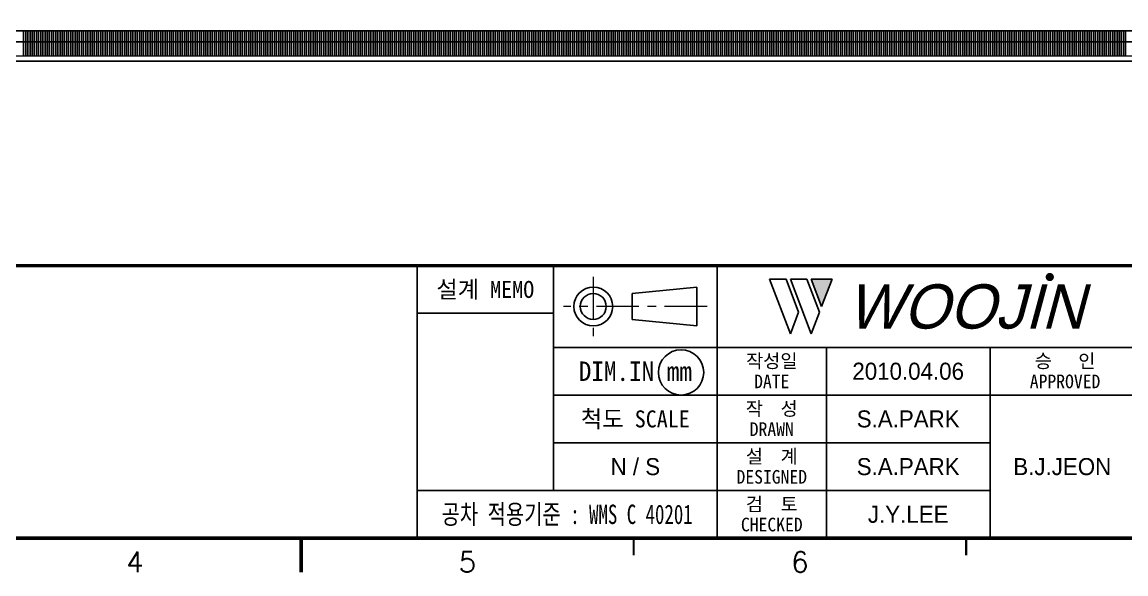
# Model space of a CAD drawing. Extents: x 295 to 953, y 10 to 290.
# Drawn here: x 646.1 to 807.9, y 9.8 to 90.7 of the extents above; entities that cross this region are included whole.
import ezdxf
from ezdxf.enums import TextEntityAlignment as Align

# ---------------------------------------------------------------- set-up
doc = ezdxf.new("R2010")
doc.units = 0
doc.header["$LTSCALE"] = 5
doc.header["$MEASUREMENT"] = 0
doc.linetypes.add('CENTER', pattern=[2, 1.25, -0.25, 0.25, -0.25])
doc.layers.get('0').update_dxf_attribs({"linetype": 'CONTINUOUS', "lineweight": 25})
doc.layers.add('2', color=2, linetype='CENTER', lineweight=13)
for name, color, linetype in [('DV-INT-A3_TOP', 10, 'CONTINUOUS'), ('SHEET', 3, 'CONTINUOUS'), ('문자', 4, 'CONTINUOUS'), ('테두리', 3, 'CONTINUOUS')]:
    doc.layers.add(name, color=color, linetype=linetype)
doc.styles.add('MARK', font='ARLRDBD.TTF')
doc.styles.get("Standard").update_dxf_attribs({"font": 'simplex.shx'})
doc.styles.add('굴림', font='')
doc.styles.add('굴림체', font='')
doc.styles.get('굴림').set_extended_font_data('Gulim')
doc.styles.get('굴림체').set_extended_font_data('GulimChe')

# ---------------------------------------------------------------- blocks, each defined once
blk = doc.blocks.new('B')
at = {"layer": '문자'}
blk.add_hatch(color=256, dxfattribs=at).paths.add_polyline_path([(13.79, 10), (15.31, 6), (16.84, 10)])
at = {"color": 4, "const_width": 0.6}
blk.add_lwpolyline([(48.46, 10.32, 1), (49.06, 10.32, 1)], format="xyb", close=True, dxfattribs=at)
at = {"layer": '문자'}
for p, q in [((10.73, 2), (7.68, 10)), ((7.68, 10), (10.09, 10)), ((11.94, 5.16), (10.09, 10)), ((10.73, 10), (13.15, 10)), ((13.79, 2), (10.73, 10)), ((14.99, 5.16), (13.15, 10)), ((13.79, 10), (16.84, 10)), ((15.31, 6), (13.79, 10)), ((16.84, 10), (15.31, 6)), ((11.94, 5.16), (10.73, 2)), ((14.99, 5.16), (13.79, 2))]:
    blk.add_line(p, q, dxfattribs=at)
at = {"layer": '문자', "style": 'MARK', "oblique": 15}
blk.add_text('WOOJIN', height=6.5, dxfattribs=at).set_placement((36.4, 6), align=Align.MIDDLE_CENTER)
blk = doc.blocks.new('C')
at = {"layer": '2'}
for p, q in [((252.83, 53.35), (252.83, 44.65)), ((269.53, 49), (248.48, 49))]:
    blk.add_line(p, q, dxfattribs=at)
at = {"layer": 'SHEET'}
for p, q in [((227, 55), (227, 15)), ((247, 55), (247, 22)), ((271, 55), (271, 15)), ((271, 55), (271, 15)), ((247, 48), (227, 48)), ((333, 43), (247, 43)), ((287, 43), (287, 15)), ((311, 43), (311, 15)), ((333, 36), (247, 36)), ((311, 29), (247, 29)), ((311, 22), (227, 22))]:
    blk.add_line(p, q, dxfattribs=at)
at = {"layer": 'SHEET', "color": 4}
for p, q in [((258.53, 50.9), (268.03, 51.85)), ((268.03, 51.85), (268.03, 46.15)), ((258.53, 50.9), (258.53, 47.1)), ((258.53, 47.1), (268.03, 46.15))]:
    blk.add_line(p, q, dxfattribs=at)
for radius in [2.85, 1.9]:
    blk.add_circle((252.83, 49), radius, dxfattribs=at)
at = {"layer": 'SHEET'}
blk.add_circle((265.7, 39.32), 3.32, dxfattribs=at)
at = {"layer": '테두리'}
for points, const_width in [([(15, 285), (15, 15), (405, 15), (405, 285), (15, 285)], 0.5), ([(15, 55), (405, 55)], 0.5), ([(210, 10), (210, 15)], 0.5), ([(258.75, 12.5), (258.75, 15)], 0.3), ([(307.5, 12.5), (307.5, 15)], 0.3)]:
    blk.add_lwpolyline(points, dxfattribs=dict(at, const_width=const_width))
blk.add_blockref('B', (271, 43))
at = {"layer": '문자', "style": '굴림체'}
for s, height, p in [('설계 MEMO', 2.5, (237, 51.5)), ('작성일', 2, (279, 41)), ('승   인', 2, (322, 41)), ('DIM.IN mm', 2.85, (259, 39.5)), ('DATE', 2, (279, 38)), ('APPROVED', 2, (322, 38)), ('척도 SCALE', 2.5, (259, 32.5)), ('작  성', 2, (279, 34)), ('DRAWN', 2, (279, 31)), ('설  계', 2, (279, 27)), ('DESIGNED', 2, (279, 24)), ('검  토', 2, (279, 20)), ('CHECKED', 2, (279, 17))]:
    blk.add_text(s, height=height, dxfattribs=at).set_placement(p, align=Align.MIDDLE_CENTER)
at = {"layer": '문자', "style": '굴림체', "width": 0.75}
blk.add_text('공차 적용기준 : WMS C 40201', height=2.85, dxfattribs=at).set_placement((249, 18.5), align=Align.MIDDLE_CENTER)
at = {"layer": '문자'}
for s, p in [('4', (185.62, 11.5)), ('5', (234.38, 11.5)), ('6', (283.12, 11.5))]:
    blk.add_text(s, height=3, dxfattribs=at).set_placement(p, align=Align.MIDDLE)

msp = doc.modelspace()

# ---------------------------------------------------------------- linework, layer by layer
at = {"layer": 'DV-INT-A3_TOP', "color": 7}
for p, q in [((668.5, 89.43), (522.03, 89.42)), ((646.29, 85.75), (646.29, 89.42)), ((646.61, 85.75), (646.61, 89.42)), ((646.92, 85.75), (646.92, 89.42)), ((647.23, 85.75), (647.23, 89.42)), ((647.55, 85.75), (647.55, 89.42)), ((647.86, 85.75), (647.86, 89.42)), ((648.18, 85.75), (648.18, 89.42)), ((648.49, 85.75), (648.49, 89.42)), ((648.81, 85.75), (648.81, 89.42)), ((649.12, 85.75), (649.12, 89.42)), ((649.43, 85.75), (649.43, 89.42)), ((649.75, 85.75), (649.75, 89.42)), ((650.06, 85.75), (650.06, 89.42)), ((650.38, 85.75), (650.38, 89.42)), ((650.69, 85.75), (650.69, 89.42)), ((651.01, 85.75), (651.01, 89.42)), ((651.32, 85.75), (651.32, 89.42)), ((651.63, 85.75), (651.63, 89.42)), ((651.95, 85.75), (651.95, 89.42)), ((652.26, 85.75), (652.26, 89.42)), ((652.58, 85.75), (652.58, 89.42)), ((652.89, 85.75), (652.89, 89.42)), ((653.21, 85.75), (653.21, 89.42)), ((653.52, 85.75), (653.52, 89.42)), ((653.83, 85.75), (653.83, 89.42)), ((654.15, 85.75), (654.15, 89.42)), ((654.46, 85.75), (654.46, 89.42)), ((654.78, 85.75), (654.78, 89.42)), ((655.09, 85.75), (655.09, 89.42)), ((655.41, 85.75), (655.41, 89.42)), ((655.72, 85.75), (655.72, 89.42)), ((656.04, 85.75), (656.04, 89.42)), ((656.35, 85.75), (656.35, 89.42)), ((656.66, 85.75), (656.66, 89.42)), ((656.98, 85.75), (656.98, 89.42)), ((657.29, 85.75), (657.29, 89.42)), ((657.61, 85.75), (657.61, 89.42)), ((657.92, 85.75), (657.92, 89.42)), ((658.24, 85.75), (658.24, 89.42)), ((658.55, 85.75), (658.55, 89.42)), ((658.86, 85.75), (658.86, 89.42)), ((659.18, 85.75), (659.18, 89.42)), ((659.49, 85.75), (659.49, 89.42)), ((659.81, 85.75), (659.81, 89.42)), ((660.12, 85.75), (660.12, 89.42)), ((660.44, 85.75), (660.44, 89.42)), ((660.75, 85.75), (660.75, 89.42)), ((661.06, 85.75), (661.06, 89.42)), ((661.38, 85.75), (661.38, 89.42)), ((661.69, 85.75), (661.69, 89.42)), ((662.01, 85.75), (662.01, 89.42)), ((662.32, 85.75), (662.32, 89.42)), ((662.64, 85.75), (662.64, 89.42)), ((662.95, 85.75), (662.95, 89.42)), ((663.26, 85.75), (663.26, 89.42)), ((663.58, 85.75), (663.58, 89.42)), ((663.89, 85.75), (663.89, 89.42)), ((664.21, 85.75), (664.21, 89.42)), ((664.52, 85.75), (664.52, 89.42)), ((664.84, 85.75), (664.84, 89.42)), ((665.15, 85.75), (665.15, 89.42)), ((665.46, 85.75), (665.46, 89.42)), ((665.78, 85.75), (665.78, 89.42)), ((666.09, 85.75), (666.09, 89.42)), ((666.41, 85.75), (666.41, 89.42)), ((666.72, 85.75), (666.72, 89.42)), ((667.04, 85.75), (667.04, 89.42)), ((667.35, 85.75), (667.35, 89.42)), ((667.67, 85.75), (667.67, 89.42)), ((667.98, 85.75), (667.98, 89.42)), ((668.29, 85.75), (668.29, 89.42)), ((741.84, 89.43), (668.5, 89.43)), ((668.61, 85.75), (668.61, 89.43)), ((668.92, 85.75), (668.92, 89.43)), ((669.24, 85.75), (669.24, 89.43)), ((669.55, 85.75), (669.55, 89.43)), ((669.87, 85.75), (669.87, 89.43)), ((670.18, 85.75), (670.18, 89.43)), ((670.49, 85.75), (670.49, 89.43)), ((670.81, 85.75), (670.81, 89.43)), ((671.12, 85.75), (671.12, 89.43)), ((671.44, 85.75), (671.44, 89.43)), ((671.75, 85.75), (671.75, 89.43)), ((672.07, 85.75), (672.07, 89.43)), ((672.38, 85.75), (672.38, 89.43)), ((672.69, 85.75), (672.69, 89.43)), ((673.01, 85.75), (673.01, 89.43)), ((673.32, 85.75), (673.32, 89.43)), ((673.64, 85.75), (673.64, 89.43)), ((673.95, 85.75), (673.95, 89.43)), ((674.27, 85.75), (674.27, 89.43)), ((674.58, 85.75), (674.58, 89.43)), ((674.89, 85.75), (674.89, 89.43)), ((675.21, 85.75), (675.21, 89.43)), ((675.52, 85.75), (675.52, 89.43)), ((675.84, 85.75), (675.84, 89.43)), ((676.15, 85.75), (676.15, 89.43)), ((676.47, 85.75), (676.47, 89.43)), ((676.78, 85.75), (676.78, 89.43)), ((677.09, 85.75), (677.09, 89.43)), ((677.41, 85.75), (677.41, 89.43)), ((677.72, 85.75), (677.72, 89.43)), ((678.04, 85.75), (678.04, 89.43)), ((678.35, 85.75), (678.35, 89.43)), ((678.67, 85.75), (678.67, 89.43)), ((678.98, 85.75), (678.98, 89.43)), ((679.3, 85.75), (679.3, 89.43)), ((679.61, 85.75), (679.61, 89.43)), ((679.92, 85.75), (679.92, 89.43)), ((680.24, 85.75), (680.24, 89.43)), ((680.55, 85.75), (680.55, 89.43)), ((680.87, 85.75), (680.87, 89.43)), ((681.18, 85.75), (681.18, 89.43)), ((681.5, 85.75), (681.5, 89.43)), ((681.81, 85.75), (681.81, 89.43)), ((682.12, 85.75), (682.12, 89.43)), ((682.44, 85.75), (682.44, 89.43)), ((682.75, 85.75), (682.75, 89.43)), ((683.07, 85.75), (683.07, 89.43)), ((683.38, 85.75), (683.38, 89.43)), ((683.7, 85.75), (683.7, 89.43)), ((684.01, 85.75), (684.01, 89.43)), ((684.32, 85.75), (684.32, 89.43)), ((684.64, 85.75), (684.64, 89.43)), ((684.95, 85.75), (684.95, 89.43)), ((685.27, 85.75), (685.27, 89.43)), ((685.58, 85.75), (685.58, 89.43)), ((685.9, 85.75), (685.9, 89.43)), ((686.21, 85.75), (686.21, 89.43)), ((686.52, 85.75), (686.52, 89.43)), ((686.84, 85.75), (686.84, 89.43)), ((687.15, 85.75), (687.15, 89.43)), ((687.47, 85.75), (687.47, 89.43)), ((687.78, 85.75), (687.78, 89.43)), ((688.1, 85.75), (688.1, 89.43)), ((688.41, 85.75), (688.41, 89.43)), ((688.72, 85.75), (688.72, 89.43)), ((689.04, 85.75), (689.04, 89.43)), ((689.35, 85.75), (689.35, 89.43)), ((689.67, 85.75), (689.67, 89.43)), ((689.98, 85.75), (689.98, 89.43)), ((690.3, 85.75), (690.3, 89.43)), ((690.61, 85.75), (690.61, 89.43)), ((690.93, 85.75), (690.93, 89.43)), ((691.24, 85.75), (691.24, 89.43)), ((691.55, 85.75), (691.55, 89.43)), ((691.87, 85.75), (691.87, 89.43)), ((692.18, 85.75), (692.18, 89.43)), ((692.5, 85.75), (692.5, 89.43)), ((692.81, 85.75), (692.81, 89.43)), ((693.13, 85.75), (693.13, 89.43)), ((693.44, 85.75), (693.44, 89.43)), ((693.75, 85.75), (693.75, 89.43)), ((694.07, 85.75), (694.07, 89.43)), ((694.38, 85.75), (694.38, 89.43)), ((694.7, 85.75), (694.7, 89.43)), ((695.01, 85.75), (695.01, 89.43)), ((695.33, 85.75), (695.33, 89.43)), ((695.64, 85.75), (695.64, 89.43)), ((695.95, 85.75), (695.95, 89.43)), ((696.27, 85.75), (696.27, 89.43)), ((696.58, 85.75), (696.58, 89.43)), ((696.9, 85.75), (696.9, 89.43)), ((697.21, 85.75), (697.21, 89.43)), ((697.53, 85.75), (697.53, 89.43)), ((697.84, 85.75), (697.84, 89.43)), ((698.15, 85.75), (698.15, 89.43)), ((698.47, 85.75), (698.47, 89.43)), ((698.78, 85.75), (698.78, 89.43)), ((699.1, 85.75), (699.1, 89.43)), ((699.41, 85.75), (699.41, 89.43)), ((699.73, 85.75), (699.73, 89.43)), ((700.04, 85.75), (700.04, 89.43)), ((700.35, 85.75), (700.35, 89.43)), ((700.67, 85.75), (700.67, 89.43)), ((700.98, 85.75), (700.98, 89.43)), ((701.3, 85.75), (701.3, 89.43)), ((701.61, 85.75), (701.61, 89.43)), ((701.93, 85.75), (701.93, 89.43)), ((702.24, 85.75), (702.24, 89.43)), ((702.56, 85.75), (702.56, 89.43)), ((702.87, 85.75), (702.87, 89.43)), ((703.18, 85.75), (703.18, 89.43)), ((703.5, 85.75), (703.5, 89.43)), ((703.81, 85.75), (703.81, 89.43)), ((704.13, 85.75), (704.13, 89.43)), ((704.44, 85.75), (704.44, 89.43)), ((704.76, 85.75), (704.76, 89.43)), ((705.07, 85.75), (705.07, 89.43)), ((705.38, 85.75), (705.38, 89.43)), ((705.7, 85.75), (705.7, 89.43)), ((706.01, 85.75), (706.01, 89.43)), ((706.33, 85.75), (706.33, 89.43)), ((706.64, 85.75), (706.64, 89.43)), ((706.96, 85.75), (706.96, 89.43)), ((707.27, 85.75), (707.27, 89.43)), ((707.58, 85.75), (707.58, 89.43)), ((707.9, 85.75), (707.9, 89.43)), ((708.21, 85.75), (708.21, 89.43)), ((708.53, 85.75), (708.53, 89.43)), ((708.84, 85.75), (708.84, 89.43)), ((709.16, 85.75), (709.16, 89.43)), ((709.47, 85.75), (709.47, 89.43)), ((709.78, 85.75), (709.78, 89.43)), ((710.1, 85.75), (710.1, 89.43)), ((710.41, 85.75), (710.41, 89.43)), ((710.73, 85.75), (710.73, 89.43)), ((711.04, 85.75), (711.04, 89.43)), ((711.36, 85.75), (711.36, 89.43)), ((711.67, 85.75), (711.67, 89.43)), ((711.98, 85.75), (711.98, 89.43)), ((712.3, 85.75), (712.3, 89.43)), ((712.61, 85.75), (712.61, 89.43)), ((712.93, 85.75), (712.93, 89.43)), ((713.24, 85.75), (713.24, 89.43)), ((713.56, 85.75), (713.56, 89.43)), ((713.87, 85.75), (713.87, 89.43)), ((714.19, 85.75), (714.19, 89.43)), ((714.5, 85.75), (714.5, 89.43)), ((714.81, 85.75), (714.81, 89.43)), ((715.13, 85.75), (715.13, 89.43)), ((715.44, 85.75), (715.44, 89.43)), ((715.76, 85.75), (715.76, 89.43)), ((716.07, 85.75), (716.07, 89.43)), ((716.39, 85.75), (716.39, 89.43)), ((716.7, 85.75), (716.7, 89.43)), ((717.01, 85.75), (717.01, 89.43)), ((717.33, 85.75), (717.33, 89.43)), ((717.64, 85.75), (717.64, 89.43)), ((717.96, 85.75), (717.96, 89.43)), ((718.27, 85.75), (718.27, 89.43)), ((718.59, 85.75), (718.59, 89.43)), ((718.9, 85.75), (718.9, 89.43)), ((719.21, 85.75), (719.21, 89.43)), ((719.53, 85.75), (719.53, 89.43)), ((719.84, 85.75), (719.84, 89.43)), ((720.16, 85.75), (720.16, 89.43)), ((720.47, 85.75), (720.47, 89.43)), ((720.79, 85.75), (720.79, 89.43)), ((721.1, 85.75), (721.1, 89.43)), ((721.41, 85.75), (721.41, 89.43)), ((721.73, 85.75), (721.73, 89.43)), ((722.04, 85.75), (722.04, 89.43)), ((722.36, 85.75), (722.36, 89.43)), ((722.67, 85.75), (722.67, 89.43)), ((722.99, 85.75), (722.99, 89.43)), ((723.3, 85.75), (723.3, 89.43)), ((723.61, 85.75), (723.61, 89.43)), ((723.93, 85.75), (723.93, 89.43)), ((724.24, 85.75), (724.24, 89.43)), ((724.56, 85.75), (724.56, 89.43)), ((724.87, 85.75), (724.87, 89.43)), ((725.19, 85.75), (725.19, 89.43)), ((725.5, 85.75), (725.5, 89.43)), ((725.82, 85.75), (725.82, 89.43)), ((726.13, 85.75), (726.13, 89.43)), ((726.44, 85.75), (726.44, 89.43)), ((726.76, 85.75), (726.76, 89.43)), ((727.07, 85.75), (727.07, 89.43)), ((727.39, 85.75), (727.39, 89.43)), ((727.7, 85.75), (727.7, 89.43)), ((728.02, 85.75), (728.02, 89.43)), ((728.33, 85.75), (728.33, 89.43)), ((728.64, 85.75), (728.64, 89.43)), ((728.96, 85.75), (728.96, 89.43)), ((729.27, 85.75), (729.27, 89.43)), ((729.59, 85.75), (729.59, 89.43)), ((729.9, 85.75), (729.9, 89.43)), ((730.22, 85.75), (730.22, 89.43)), ((730.53, 85.75), (730.53, 89.43)), ((730.84, 85.75), (730.84, 89.43)), ((731.16, 85.75), (731.16, 89.43)), ((731.47, 85.75), (731.47, 89.43)), ((731.79, 85.75), (731.79, 89.43)), ((732.1, 85.75), (732.1, 89.43)), ((732.42, 85.75), (732.42, 89.43)), ((732.73, 85.75), (732.73, 89.43)), ((733.04, 85.75), (733.04, 89.43)), ((733.36, 85.75), (733.36, 89.43)), ((733.67, 85.75), (733.67, 89.43)), ((733.99, 85.75), (733.99, 89.43)), ((734.3, 85.75), (734.3, 89.43)), ((734.62, 85.75), (734.62, 89.43)), ((734.93, 85.75), (734.93, 89.43)), ((735.24, 85.75), (735.24, 89.43)), ((735.56, 85.75), (735.56, 89.43)), ((735.87, 85.75), (735.87, 89.43)), ((736.19, 85.75), (736.19, 89.43)), ((736.5, 85.75), (736.5, 89.43)), ((736.82, 85.75), (736.82, 89.43)), ((737.13, 85.75), (737.13, 89.43)), ((737.45, 85.75), (737.45, 89.43)), ((737.76, 85.75), (737.76, 89.43)), ((738.07, 85.75), (738.07, 89.43)), ((738.39, 85.75), (738.39, 89.43)), ((738.7, 85.75), (738.7, 89.43)), ((739.02, 85.75), (739.02, 89.43)), ((739.33, 85.75), (739.33, 89.43)), ((739.65, 85.75), (739.65, 89.43)), ((739.96, 85.75), (739.96, 89.43)), ((740.27, 85.75), (740.27, 89.43)), ((740.59, 85.75), (740.59, 89.43)), ((740.9, 85.75), (740.9, 89.43)), ((741.22, 85.75), (741.22, 89.43)), ((741.53, 85.75), (741.53, 89.43)), ((779.04, 89.43), (741.84, 89.43)), ((741.85, 85.75), (741.85, 89.43)), ((742.16, 85.75), (742.16, 89.43)), ((742.47, 85.75), (742.47, 89.43)), ((742.79, 85.75), (742.79, 89.43)), ((743.1, 85.75), (743.1, 89.43)), ((743.42, 85.75), (743.42, 89.43)), ((743.73, 85.75), (743.73, 89.43)), ((744.05, 85.75), (744.05, 89.43)), ((744.36, 85.75), (744.36, 89.43)), ((744.67, 85.75), (744.67, 89.43)), ((744.99, 85.75), (744.99, 89.43)), ((745.3, 85.75), (745.3, 89.43)), ((745.62, 85.75), (745.62, 89.43)), ((745.93, 85.75), (745.93, 89.43)), ((746.25, 85.75), (746.25, 89.43)), ((746.56, 85.75), (746.56, 89.43)), ((746.87, 85.75), (746.87, 89.43)), ((747.19, 85.75), (747.19, 89.43)), ((747.5, 85.75), (747.5, 89.43)), ((747.82, 85.75), (747.82, 89.43)), ((748.13, 85.75), (748.13, 89.43)), ((748.45, 85.75), (748.45, 89.43)), ((748.76, 85.75), (748.76, 89.43)), ((749.08, 85.75), (749.08, 89.43)), ((749.39, 85.75), (749.39, 89.43)), ((749.7, 85.75), (749.7, 89.43)), ((750.02, 85.75), (750.02, 89.43)), ((750.33, 85.75), (750.33, 89.43)), ((750.65, 85.75), (750.65, 89.43)), ((750.96, 85.75), (750.96, 89.43)), ((751.28, 85.75), (751.28, 89.43)), ((751.59, 85.75), (751.59, 89.43)), ((751.9, 85.75), (751.9, 89.43)), ((752.22, 85.75), (752.22, 89.43)), ((752.53, 85.75), (752.53, 89.43)), ((752.85, 85.75), (752.85, 89.43)), ((753.16, 85.75), (753.16, 89.43)), ((753.48, 85.75), (753.48, 89.43)), ((753.79, 85.75), (753.79, 89.43)), ((754.1, 85.75), (754.1, 89.43)), ((754.42, 85.75), (754.42, 89.43)), ((754.73, 85.75), (754.73, 89.43)), ((755.05, 85.75), (755.05, 89.43)), ((755.36, 85.75), (755.36, 89.43)), ((755.68, 85.75), (755.68, 89.43)), ((755.99, 85.75), (755.99, 89.43)), ((756.3, 85.75), (756.3, 89.43)), ((756.62, 85.75), (756.62, 89.43)), ((756.93, 85.75), (756.93, 89.43)), ((757.25, 85.75), (757.25, 89.43)), ((757.56, 85.75), (757.56, 89.43)), ((757.88, 85.75), (757.88, 89.43)), ((758.19, 85.75), (758.19, 89.43)), ((758.5, 85.75), (758.5, 89.43)), ((758.82, 85.75), (758.82, 89.43)), ((759.13, 85.75), (759.13, 89.43)), ((759.45, 85.75), (759.45, 89.43)), ((759.76, 85.75), (759.76, 89.43)), ((760.08, 85.75), (760.08, 89.43)), ((760.39, 85.75), (760.39, 89.43)), ((760.71, 85.75), (760.71, 89.43)), ((761.02, 85.75), (761.02, 89.43)), ((761.33, 85.75), (761.33, 89.43)), ((761.65, 85.75), (761.65, 89.43)), ((761.96, 85.75), (761.96, 89.43)), ((762.28, 85.75), (762.28, 89.43)), ((762.59, 85.75), (762.59, 89.43)), ((762.91, 85.75), (762.91, 89.43)), ((763.22, 85.75), (763.22, 89.43)), ((763.53, 85.75), (763.53, 89.43)), ((763.85, 85.75), (763.85, 89.43)), ((764.16, 85.75), (764.16, 89.43)), ((764.48, 85.75), (764.48, 89.43)), ((764.79, 85.75), (764.79, 89.43)), ((765.11, 85.75), (765.11, 89.43)), ((765.42, 85.75), (765.42, 89.43)), ((765.73, 85.75), (765.73, 89.43)), ((766.05, 85.75), (766.05, 89.43)), ((766.36, 85.75), (766.36, 89.43)), ((766.68, 85.75), (766.68, 89.43)), ((766.99, 85.75), (766.99, 89.43)), ((767.31, 85.75), (767.31, 89.43)), ((767.62, 85.75), (767.62, 89.43)), ((767.93, 85.75), (767.93, 89.43)), ((768.25, 85.75), (768.25, 89.43)), ((768.56, 85.75), (768.56, 89.43)), ((768.88, 85.75), (768.88, 89.43)), ((769.19, 85.75), (769.19, 89.43)), ((769.51, 85.75), (769.51, 89.43)), ((769.82, 85.75), (769.82, 89.43)), ((770.14, 85.75), (770.14, 89.43)), ((770.45, 85.75), (770.45, 89.43)), ((770.76, 85.75), (770.76, 89.43)), ((771.08, 85.75), (771.08, 89.43)), ((771.39, 85.75), (771.39, 89.43)), ((771.71, 85.75), (771.71, 89.43)), ((772.02, 85.75), (772.02, 89.43)), ((772.34, 85.75), (772.34, 89.43)), ((772.65, 85.75), (772.65, 89.43)), ((772.96, 85.75), (772.96, 89.43)), ((773.28, 85.75), (773.28, 89.43)), ((773.59, 85.75), (773.59, 89.43)), ((773.91, 85.75), (773.91, 89.43)), ((774.22, 85.75), (774.22, 89.43)), ((774.54, 85.75), (774.54, 89.43)), ((774.85, 85.75), (774.85, 89.43)), ((775.16, 85.75), (775.16, 89.43)), ((775.48, 85.75), (775.48, 89.43)), ((775.79, 85.75), (775.79, 89.43)), ((776.11, 85.75), (776.11, 89.43)), ((776.42, 85.75), (776.42, 89.43)), ((776.74, 85.75), (776.74, 89.43)), ((777.05, 85.75), (777.05, 89.43)), ((777.36, 85.75), (777.36, 89.43)), ((777.68, 85.75), (777.68, 89.43)), ((777.99, 85.75), (777.99, 89.43)), ((778.31, 85.75), (778.31, 89.43)), ((778.62, 85.75), (778.62, 89.43)), ((778.94, 85.75), (778.94, 89.43)), ((818.33, 89.43), (779.04, 89.43)), ((779.25, 85.75), (779.25, 89.43)), ((779.56, 85.75), (779.56, 89.43)), ((779.88, 85.75), (779.88, 89.43)), ((780.19, 85.75), (780.19, 89.43)), ((780.51, 85.75), (780.51, 89.43)), ((780.82, 85.75), (780.82, 89.43)), ((781.14, 85.75), (781.14, 89.43)), ((781.45, 85.75), (781.45, 89.43)), ((781.77, 85.75), (781.77, 89.43)), ((782.08, 85.75), (782.08, 89.43)), ((782.39, 85.75), (782.39, 89.43)), ((782.71, 85.75), (782.71, 89.43)), ((783.02, 85.75), (783.02, 89.43)), ((783.34, 85.75), (783.34, 89.43)), ((783.65, 85.75), (783.65, 89.43)), ((783.97, 85.75), (783.97, 89.43)), ((784.28, 85.75), (784.28, 89.43)), ((784.59, 85.75), (784.59, 89.43)), ((784.91, 85.75), (784.91, 89.43)), ((785.22, 85.75), (785.22, 89.43)), ((785.54, 85.75), (785.54, 89.43)), ((785.85, 85.75), (785.85, 89.43)), ((786.17, 85.75), (786.17, 89.43)), ((786.48, 85.75), (786.48, 89.43)), ((786.79, 85.75), (786.79, 89.43)), ((787.11, 85.75), (787.11, 89.43)), ((787.42, 85.75), (787.42, 89.43)), ((787.74, 85.75), (787.74, 89.43)), ((788.05, 85.75), (788.05, 89.43)), ((788.37, 85.75), (788.37, 89.43)), ((788.68, 85.75), (788.68, 89.43)), ((788.99, 85.75), (788.99, 89.43)), ((789.31, 85.75), (789.31, 89.43)), ((789.62, 85.75), (789.62, 89.43)), ((789.94, 85.75), (789.94, 89.43)), ((790.25, 85.75), (790.25, 89.43)), ((790.57, 85.75), (790.57, 89.43)), ((790.88, 85.75), (790.88, 89.43)), ((791.19, 85.75), (791.19, 89.43)), ((791.51, 85.75), (791.51, 89.43)), ((791.82, 85.75), (791.82, 89.43)), ((792.14, 85.75), (792.14, 89.43)), ((792.45, 85.75), (792.45, 89.43)), ((792.77, 85.75), (792.77, 89.43)), ((793.08, 85.75), (793.08, 89.43)), ((793.4, 85.75), (793.4, 89.43)), ((793.71, 85.75), (793.71, 89.43)), ((794.02, 85.75), (794.02, 89.43)), ((794.34, 85.75), (794.34, 89.43)), ((794.65, 85.75), (794.65, 89.43)), ((794.97, 85.75), (794.97, 89.43)), ((795.28, 85.75), (795.28, 89.43)), ((795.6, 85.75), (795.6, 89.43)), ((795.91, 85.75), (795.91, 89.43)), ((796.22, 85.75), (796.22, 89.43)), ((796.54, 85.75), (796.54, 89.43)), ((796.85, 85.75), (796.85, 89.43)), ((797.17, 85.75), (797.17, 89.43)), ((797.48, 85.75), (797.48, 89.43)), ((797.8, 85.75), (797.8, 89.43)), ((798.11, 85.75), (798.11, 89.43)), ((798.42, 85.75), (798.42, 89.43)), ((798.74, 85.75), (798.74, 89.43)), ((799.05, 85.75), (799.05, 89.43)), ((799.37, 85.75), (799.37, 89.43)), ((799.68, 85.75), (799.68, 89.43)), ((800, 85.75), (800, 89.43)), ((800.31, 85.75), (800.31, 89.43)), ((800.62, 85.75), (800.62, 89.43)), ((800.94, 85.75), (800.94, 89.43)), ((801.25, 85.75), (801.25, 89.43)), ((801.57, 85.75), (801.57, 89.43)), ((801.88, 85.75), (801.88, 89.43)), ((802.2, 85.75), (802.2, 89.43)), ((802.51, 85.75), (802.51, 89.43)), ((802.82, 85.75), (802.82, 89.43)), ((803.14, 85.75), (803.14, 89.43)), ((803.45, 85.75), (803.45, 89.43)), ((803.77, 85.75), (803.77, 89.43)), ((804.08, 85.75), (804.08, 89.43)), ((804.4, 85.75), (804.4, 89.43)), ((804.71, 85.75), (804.71, 89.43)), ((805.03, 85.75), (805.03, 89.43)), ((805.34, 85.75), (805.34, 89.43)), ((805.65, 85.75), (805.65, 89.43)), ((805.97, 85.75), (805.97, 89.43)), ((806.28, 85.75), (806.28, 89.43)), ((806.6, 85.75), (806.6, 89.43)), ((806.91, 85.75), (806.91, 89.43)), ((807.23, 85.75), (807.23, 89.43)), ((807.54, 85.75), (807.54, 89.43)), ((807.85, 85.75), (807.85, 89.43)), ((517.1, 87.85), (857.62, 87.85)), ((509.98, 85.75), (850.81, 85.76)), ((510.41, 84.98), (863.51, 84.98))]:
    msp.add_line(p, q, dxfattribs=at)

# ---------------------------------------------------------------- block references
msp.add_blockref('C', (476.98, 0))

# ---------------------------------------------------------------- texts
at = {"color": 4, "style": '굴림'}
for s, p in [('2010.04.06', (775.98, 39.5)), ('S.A.PARK', (775.98, 32.5)), ('S.A.PARK', (775.98, 25.5)), ('B.J.JEON', (798.57, 25.5)), ('J.Y.LEE', (775.98, 18.5))]:
    msp.add_text(s, height=2.5, dxfattribs=at).set_placement(p, align=Align.MIDDLE_CENTER)
at = {"layer": '문자', "style": '굴림'}
msp.add_text('N / S', height=2.5, dxfattribs=at).set_placement((735.98, 25.5), align=Align.MIDDLE_CENTER)

doc.saveas('drawing.dxf')
